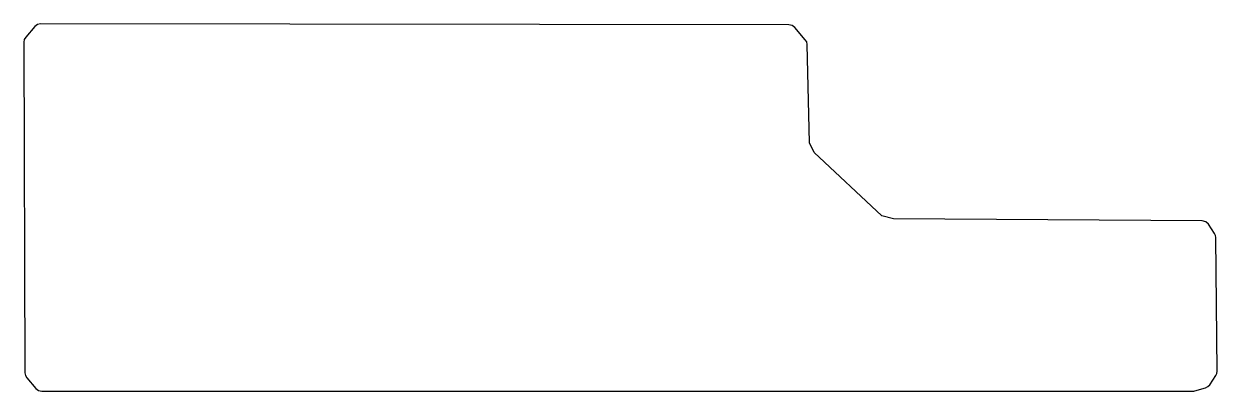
# Model space of a CAD drawing. Header units: millimetres. Extents: x 0 to 156, y 0 to 48.
import ezdxf

# ---------------------------------------------------------------- set-up
doc = ezdxf.new("R2010")
doc.units = ezdxf.units.MM
doc.layers.add('POCKET', color=7, linetype='Continuous')

msp = doc.modelspace()

# ---------------------------------------------------------------- linework, layer by layer
at = {"layer": 'POCKET'}
for p, q in [((1.44, 47.75), (0.24, 46.35)), ((1.79, 48.01), (1.44, 47.75)), ((2.2, 48.1), (1.79, 48.01)), ((100.3, 47.97), (2.2, 48.1)), ((100.72, 47.88), (100.3, 47.97)), ((101.06, 47.63), (100.72, 47.88)), ((102.45, 46.03), (101.06, 47.63)), ((0.06, 46.05), (0, 45.7)), ((0, 45.7), (0.14, 2.4)), ((0.24, 46.35), (0.06, 46.05)), ((102.63, 45.73), (102.45, 46.03)), ((102.7, 45.39), (102.63, 45.73)), ((102.98, 32.51), (102.7, 45.39)), ((103.6, 31.27), (102.98, 32.51)), ((112.47, 22.96), (103.6, 31.27)), ((114, 22.55), (112.47, 22.96)), ((154.47, 22.3), (114, 22.55)), ((154.94, 22.18), (154.47, 22.3)), ((155.3, 21.85), (154.94, 22.18)), ((156.1, 20.65), (155.3, 21.85)), ((156.22, 20.39), (156.1, 20.65)), ((156.27, 20.11), (156.22, 20.39)), ((156.44, 2.61), (156.27, 20.11)), ((0.14, 2.4), (0.21, 2.05)), ((0.21, 2.05), (0.38, 1.75)), ((0.38, 1.75), (1.58, 0.35)), ((155.47, 0.84), (156.27, 2.04)), ((156.27, 2.04), (156.4, 2.31)), ((156.4, 2.31), (156.44, 2.61)), ((1.58, 0.35), (1.92, 0.09)), ((1.92, 0.09), (2.34, 0)), ((2.34, 0), (153.24, 0)), ((153.24, 0), (153.38, 0.01)), ((153.38, 0.01), (153.51, 0.04)), ((153.51, 0.04), (154.91, 0.44)), ((154.91, 0.44), (155.23, 0.59)), ((155.23, 0.59), (155.47, 0.84))]:
    msp.add_line(p, q, dxfattribs=at)

doc.saveas('drawing.dxf')
